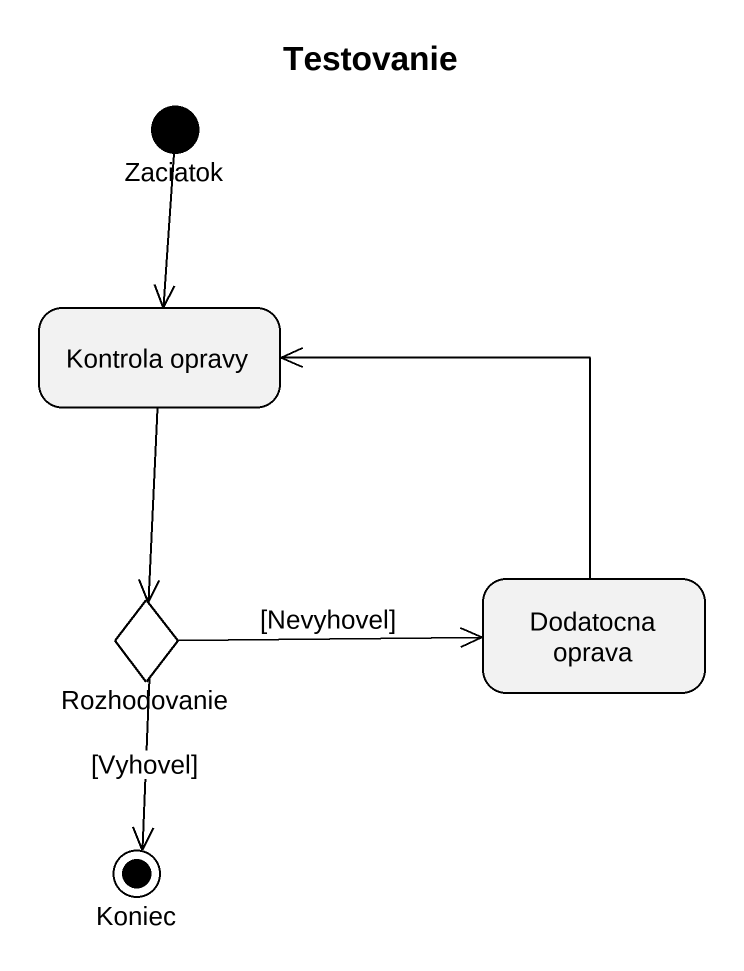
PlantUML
@startuml
title Testovanie
hide empty description
state Zaciatok <<start>>
state "Kontrola opravy" as Kontrola_opravy
state Rozhodovanie <<choice>>
state "Dodatocna oprava" as Dodatocna_oprava
state Koniec <<end>>
Zaciatok --> Kontrola_opravy
Kontrola_opravy --> Rozhodovanie
Rozhodovanie -right-> Dodatocna_oprava : [Nevyhovel]
Rozhodovanie --> Koniec : [Vyhovel]
Dodatocna_oprava -up-> Kontrola_opravy
@enduml
